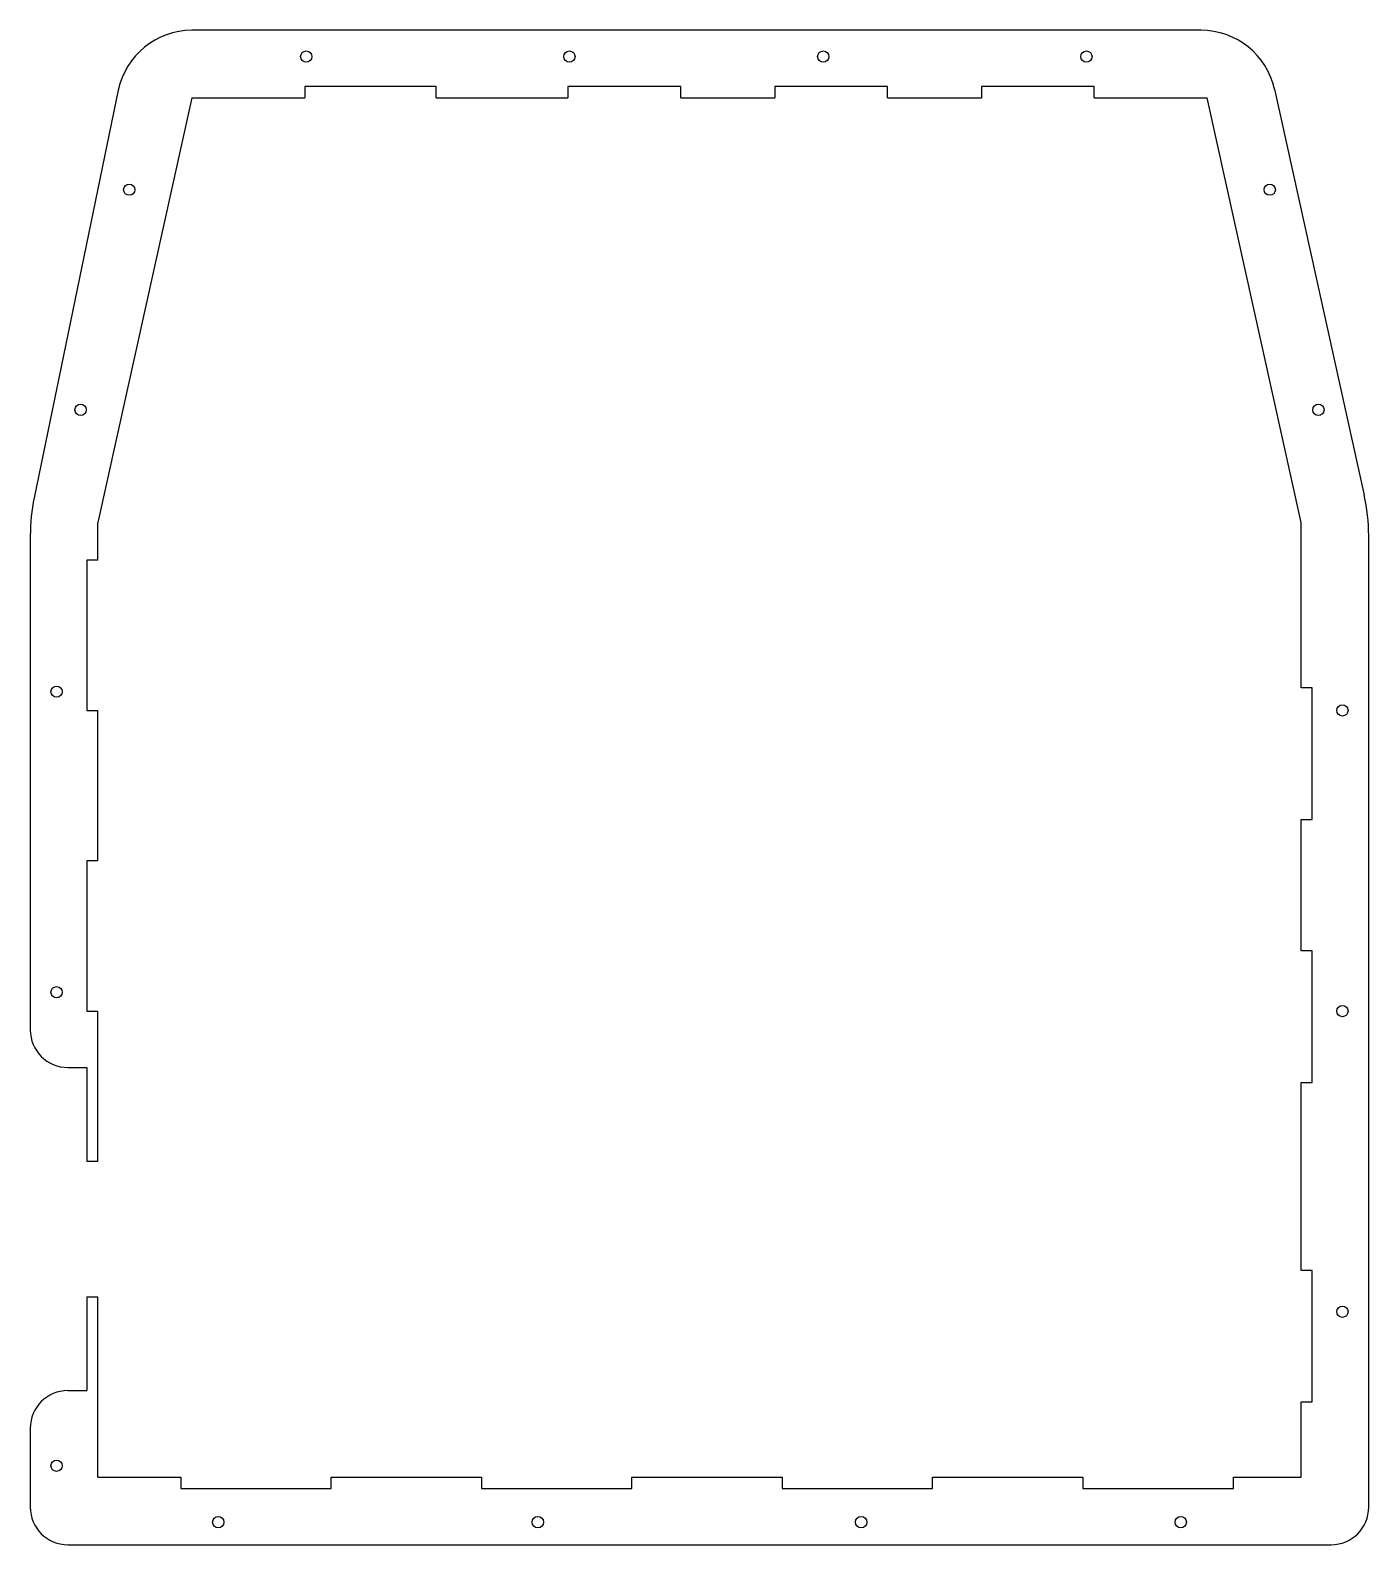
# Model space of a CAD drawing. Header units: millimetres. Extents: x 42 to 398, y 58 to 461.
import ezdxf

# ---------------------------------------------------------------- set-up
doc = ezdxf.new("R2010")
doc.units = ezdxf.units.MM

msp = doc.modelspace()

# ---------------------------------------------------------------- linework, layer by layer
at = {"color": 7, "linetype": 'Continuous', "lineweight": 25}
for p, q in [((353.45, 460.77), (85.05, 460.77)), ((65.46, 444.81), (43.08, 336.37)), ((115.05, 445.77), (115.05, 442.77)), ((150.05, 445.77), (115.05, 445.77)), ((150.05, 442.77), (150.05, 445.77)), ((185.05, 445.77), (185.05, 442.77)), ((215.05, 445.77), (185.05, 445.77)), ((215.05, 442.77), (215.05, 445.77)), ((240.05, 445.77), (240.05, 442.77)), ((270.05, 445.77), (240.05, 445.77)), ((270.05, 442.77), (270.05, 445.77)), ((295.05, 445.77), (295.05, 442.77)), ((325.05, 445.77), (295.05, 445.77)), ((325.05, 442.77), (325.05, 445.77)), ((372.97, 445.09), (396.87, 337.07)), ((85.05, 442.77), (60.05, 329.77)), ((85.05, 442.77), (115.05, 442.77)), ((150.05, 442.77), (185.05, 442.77)), ((215.05, 442.77), (240.05, 442.77)), ((270.05, 442.77), (295.05, 442.77)), ((325.05, 442.77), (355.05, 442.77)), ((380.05, 329.77), (355.05, 442.77)), ((60.05, 319.77), (60.05, 329.77)), ((380.05, 285.77), (380.05, 329.77)), ((42.05, 326.27), (42.05, 194.77)), ((398.05, 67.77), (398.05, 326.27)), ((57.05, 319.77), (57.05, 279.77)), ((60.05, 319.77), (57.05, 319.77)), ((383.05, 285.77), (380.05, 285.77)), ((383.05, 250.77), (383.05, 285.77)), ((57.05, 279.77), (60.05, 279.77)), ((60.05, 239.77), (60.05, 279.77)), ((380.05, 250.77), (383.05, 250.77)), ((380.05, 215.77), (380.05, 250.77)), ((57.05, 239.77), (57.05, 199.77)), ((60.05, 239.77), (57.05, 239.77)), ((383.05, 215.77), (380.05, 215.77)), ((383.05, 180.77), (383.05, 215.77)), ((57.05, 199.77), (60.05, 199.77)), ((60.05, 159.77), (60.05, 199.77)), ((52.05, 184.77), (57.05, 184.77)), ((57.05, 184.77), (57.05, 159.77)), ((380.05, 180.77), (383.05, 180.77)), ((380.05, 130.77), (380.05, 180.77)), ((60.05, 159.77), (57.05, 159.77)), ((383.05, 130.77), (380.05, 130.77)), ((383.05, 95.77), (383.05, 130.77)), ((57.05, 123.77), (60.05, 123.77)), ((57.05, 123.77), (57.05, 98.77)), ((60.05, 75.77), (60.05, 123.77)), ((52.05, 98.77), (57.05, 98.77)), ((380.05, 95.77), (383.05, 95.77)), ((380.05, 75.77), (380.05, 95.77)), ((42.05, 88.77), (42.05, 67.77)), ((60.05, 75.77), (82.05, 75.77)), ((82.05, 75.77), (82.05, 72.77)), ((82.05, 72.77), (122.05, 72.77)), ((122.05, 75.77), (162.05, 75.77)), ((122.05, 72.77), (122.05, 75.77)), ((162.05, 75.77), (162.05, 72.77)), ((162.05, 72.77), (202.05, 72.77)), ((202.05, 75.77), (242.05, 75.77)), ((202.05, 72.77), (202.05, 75.77)), ((242.05, 75.77), (242.05, 72.77)), ((242.05, 72.77), (282.05, 72.77)), ((282.05, 75.77), (322.05, 75.77)), ((282.05, 72.77), (282.05, 75.77)), ((322.05, 75.77), (322.05, 72.77)), ((322.05, 72.77), (362.05, 72.77)), ((362.05, 75.77), (380.05, 75.77)), ((362.05, 72.77), (362.05, 75.77)), ((52.05, 57.77), (388.05, 57.77))]:
    msp.add_line(p, q, dxfattribs=at)
for centre in [(115.46, 453.77), (185.46, 453.77), (252.97, 453.77), (322.97, 453.77), (68.38, 418.35), (371.72, 418.35), (55.42, 359.77), (384.68, 359.77), (49.05, 284.77), (391.05, 279.77), (49.05, 204.77), (391.05, 199.77), (391.05, 119.77), (49.05, 78.77), (92.05, 63.77), (177.05, 63.77), (263.05, 63.77), (348.05, 63.77)]:
    msp.add_circle(centre, 1.5, dxfattribs=at)
for centre, radius, start, end in [((85.05, 440.77), 20, 90, 168.3381), ((353.45, 440.77), 20, 12.4751, 90), ((92.05, 326.27), 50, 168.3381, 180), ((348.05, 326.27), 50, 0, 12.4751), ((52.05, 194.77), 10, 180, 270), ((52.05, 88.77), 10, 90, 180), ((52.05, 67.77), 10, 180, 270), ((388.05, 67.77), 10, 270, 0)]:
    msp.add_arc(centre, radius, start, end, dxfattribs=at)

doc.saveas('drawing.dxf')
